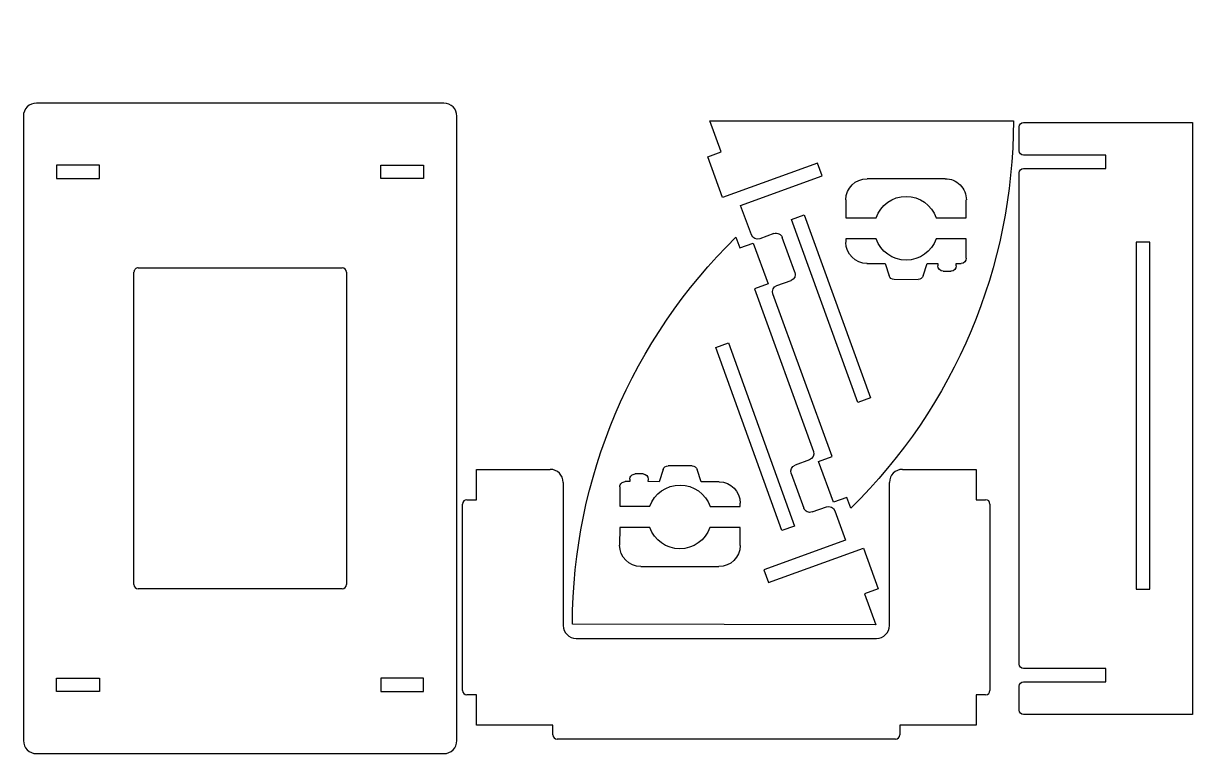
# Model space of a CAD drawing. Header units: millimetres. Extents: x 13 to 283, y 28 to 196.
import ezdxf

# ---------------------------------------------------------------- set-up
doc = ezdxf.new("R2010")
doc.units = ezdxf.units.MM
for name, color, linetype in [('ACHTERWAND', 7, 'Continuous'), ('BODEM', 7, 'Continuous'), ('Default', 7, 'Continuous'), ('FRONT_V1', 7, 'Continuous'), ('STANDAARD_V1', 7, 'Continuous')]:
    doc.layers.add(name, color=color, linetype=linetype)

# ---------------------------------------------------------------- blocks, each defined once
blk = doc.blocks.new('SE5')
at = {"layer": 'BODEM', "color": 7, "linetype": 'Continuous'}
for p, q in [((12.92, 276.04), (12.92, 237.04)), ((19.42, 277.04), (13.92, 277.04)), ((20.42, 257.04), (20.42, 276.04)), ((23.52, 276.04), (23.52, 257.04)), ((137.77, 277.04), (24.52, 277.04)), ((138.77, 257.04), (138.77, 276.04)), ((141.87, 276.04), (141.87, 257.04)), ((148.37, 277.04), (142.87, 277.04)), ((149.37, 237.04), (149.37, 276.04)), ((23.52, 257.04), (20.42, 257.04)), ((141.87, 257.04), (138.77, 257.04)), ((40.5, 246.94), (40.5, 250.04)), ((40.5, 250.04), (120.5, 250.04)), ((120.5, 250.04), (120.5, 246.94)), ((120.5, 246.94), (40.5, 246.94)), ((12.92, 237.04), (149.37, 237.04))]:
    blk.add_line(p, q, dxfattribs=at)
for centre, start, end in [((13.92, 276.04), 90, 180), ((19.42, 276.04), 0, 90), ((24.52, 276.04), 90, 180), ((137.77, 276.04), 0, 90), ((142.87, 276.04), 90, 180), ((148.37, 276.04), 0, 90)]:
    blk.add_arc(centre, 1, start, end, dxfattribs=at)
blk = doc.blocks.new('SYMBOL_1')
at = {"layer": 'Default'}
blk.add_blockref('SE5', (0, 0), dxfattribs=at)
blk = doc.blocks.new('SE6')
at = {"layer": 'ACHTERWAND', "color": 7, "linetype": 'Continuous'}
for p, q in [((21.6, 228.92), (38.6, 228.92)), ((21.6, 221.92), (21.6, 228.92)), ((119.85, 228.92), (136.85, 228.92)), ((136.85, 228.92), (136.85, 221.92)), ((41.6, 225.92), (41.6, 192.92)), ((116.85, 192.92), (116.85, 225.92)), ((19.4, 221.92), (21.6, 221.92)), ((136.85, 221.92), (139.05, 221.92)), ((18.4, 177.92), (18.4, 220.92)), ((140.05, 220.92), (140.05, 177.92)), ((44.6, 189.92), (113.85, 189.92)), ((21.6, 176.92), (19.4, 176.92)), ((21.6, 169.92), (21.6, 176.92)), ((136.85, 176.92), (136.85, 169.92)), ((139.05, 176.92), (136.85, 176.92)), ((39.23, 169.92), (21.6, 169.92)), ((39.23, 167.72), (39.23, 169.92)), ((119.23, 169.92), (119.23, 167.72)), ((136.85, 169.92), (119.23, 169.92)), ((118.23, 166.72), (40.23, 166.72))]:
    blk.add_line(p, q, dxfattribs=at)
for centre, radius, start, end in [((38.6, 225.92), 3, 0, 90), ((119.85, 225.92), 3, 90, 180), ((19.4, 220.92), 1, 90, 180), ((139.05, 220.92), 1, 0, 90), ((44.6, 192.92), 3, 180, 270), ((113.85, 192.92), 3, 270, 0), ((19.4, 177.92), 1, 180, 270), ((139.05, 177.92), 1, 270, 0), ((40.23, 167.72), 1, 180, 270), ((118.23, 167.72), 1, 270, 0)]:
    blk.add_arc(centre, radius, start, end, dxfattribs=at)
blk = doc.blocks.new('SYMBOL_2')
at = {"layer": 'Default'}
blk.add_blockref('SE6', (0, 0), dxfattribs=at)
blk = doc.blocks.new('SE7')
at = {"layer": 'FRONT_V1', "color": 7, "linetype": 'Continuous'}
for p, q in [((161.9, 161.5), (17.9, 161.5)), ((14.9, 158.5), (14.9, 64.5)), ((164.9, 64.5), (164.9, 158.5)), ((29.22, 143.93), (29.22, 153.83)), ((29.22, 153.83), (32.32, 153.83)), ((32.32, 153.83), (32.32, 143.93)), ((147.47, 153.83), (147.47, 143.93)), ((150.57, 153.83), (147.47, 153.83)), ((150.57, 143.93), (150.57, 153.83)), ((32.32, 143.93), (29.22, 143.93)), ((147.47, 143.93), (150.57, 143.93)), ((52.9, 88), (52.9, 135)), ((53.9, 136), (125.9, 136)), ((126.9, 135), (126.9, 88)), ((125.9, 87), (53.9, 87)), ((32.32, 79.07), (29.22, 79.07)), ((29.22, 79.07), (29.22, 69.17)), ((32.32, 69.17), (32.32, 79.07)), ((147.47, 69.17), (147.47, 79.07)), ((147.47, 79.07), (150.57, 79.07)), ((150.57, 79.07), (150.57, 69.17)), ((29.22, 69.17), (32.32, 69.17)), ((150.57, 69.17), (147.47, 69.17)), ((17.9, 61.5), (161.9, 61.5))]:
    blk.add_line(p, q, dxfattribs=at)
for centre, radius, start, end in [((17.9, 158.5), 3, 90, 180), ((161.9, 158.5), 3, 0, 90), ((53.9, 135), 1, 90, 180), ((125.9, 135), 1, 0, 90), ((53.9, 88), 1, 180, 270), ((125.9, 88), 1, 270, 0), ((17.9, 64.5), 3, 180, 270), ((161.9, 64.5), 3, 270, 0)]:
    blk.add_arc(centre, radius, start, end, dxfattribs=at)
blk = doc.blocks.new('SYMBOL_3')
at = {"layer": 'Default'}
blk.add_blockref('SE7', (0, 0), dxfattribs=at)
blk = doc.blocks.new('SE8')
at = {"layer": 'STANDAARD_V1', "color": 7, "linetype": 'Continuous'}
for p, q in [((312.01, 99.75), (288.07, 165.53)), ((270.81, 147.7), (274.68, 149.11)), ((262.04, 144.51), (266.22, 146.03)), ((266.22, 146.03), (268.6, 139.49)), ((273.19, 141.16), (270.81, 147.7)), ((280.93, 146.19), (287.1, 129.25)), ((261.17, 141.73), (261.68, 141.92)), ((261.68, 141.92), (261.31, 142.95)), ((261.06, 138.45), (260.44, 140.17)), ((263.14, 137.91), (262.63, 137.72)), ((263.99, 135.59), (263.14, 137.91)), ((261.65, 133.77), (263.99, 135.59)), ((263.16, 127.18), (261.26, 132.39)), ((280.31, 121.59), (277.93, 128.13)), ((267.3, 126.48), (264.34, 126.38)), ((268.73, 122.56), (267.3, 126.48)), ((273.35, 126.46), (275.73, 119.92)), ((284.18, 123), (280.31, 121.59)), ((275.73, 119.92), (274.98, 119.65)), ((291.29, 119.75), (294.39, 119.75)), ((291.29, 99.75), (291.29, 119.75)), ((294.39, 119.75), (294.39, 96.45)), ((239.34, 112.75), (239.34, 109.65)), ((284.24, 112.75), (239.34, 112.75)), ((284.24, 109.65), (284.24, 112.75)), ((239.34, 109.65), (284.24, 109.65)), ((272.55, 106.25), (281.05, 106.25)), ((271.05, 101.25), (271.05, 104.75)), ((282.55, 104.75), (282.55, 101.25)), ((217.01, 99.75), (219.63, 99.75)), ((219.63, 99.75), (219.63, 96.45)), ((229.63, 99.75), (269.55, 99.75)), ((229.63, 96.45), (229.63, 99.75)), ((284.05, 99.75), (291.29, 99.75)), ((304.39, 96.45), (304.39, 99.75)), ((304.39, 99.75), (312.01, 99.75)), ((219.63, 96.45), (229.63, 96.45)), ((294.39, 96.45), (304.39, 96.45))]:
    blk.add_line(p, q, dxfattribs=at)
for centre, radius, start, end in [((330.82, 48.08), 124.99, 110, 155.5805), ((276.35, 144.53), 4.88, 20, 110), ((262.46, 143.36), 1.22, 110, 200), ((261.59, 140.58), 1.22, 110, 200), ((273.27, 133.81), 7.35, 309.3795, 90.6205), ((262.21, 138.87), 1.22, 200, 290), ((273.27, 133.81), 7.35, 129.3795, 270.6205), ((262.4, 132.81), 1.22, 128.0154, 200), ((264.3, 127.59), 1.22, 200, 271.9846), ((282.51, 127.58), 4.88, 290, 20), ((273.31, 124.23), 4.88, 200, 290), ((272.55, 104.75), 1.5, 90, 180), ((281.05, 104.75), 1.5, 0, 90), ((269.55, 101.25), 1.5, 270, 0), ((284.05, 101.25), 1.5, 180, 270)]:
    blk.add_arc(centre, radius, start, end, dxfattribs=at)
blk = doc.blocks.new('SYMBOL_4')
at = {"layer": 'Default'}
blk.add_blockref('SE8', (0, 0), dxfattribs=at)
blk = doc.blocks.new('SE9')
at = {"layer": 'STANDAARD_V1', "color": 7, "linetype": 'Continuous'}
for p, q in [((312.01, 99.75), (288.07, 165.53)), ((270.81, 147.7), (274.68, 149.11)), ((262.04, 144.51), (266.22, 146.03)), ((266.22, 146.03), (268.6, 139.49)), ((273.19, 141.16), (270.81, 147.7)), ((280.93, 146.19), (287.1, 129.25)), ((261.17, 141.73), (261.68, 141.92)), ((261.68, 141.92), (261.31, 142.95)), ((261.06, 138.45), (260.44, 140.17)), ((263.14, 137.91), (262.63, 137.72)), ((263.99, 135.59), (263.14, 137.91)), ((261.65, 133.77), (263.99, 135.59)), ((263.16, 127.18), (261.26, 132.39)), ((280.31, 121.59), (277.93, 128.13)), ((267.3, 126.48), (264.34, 126.38)), ((268.73, 122.56), (267.3, 126.48)), ((273.35, 126.46), (275.73, 119.92)), ((284.18, 123), (280.31, 121.59)), ((275.73, 119.92), (274.98, 119.65)), ((291.29, 119.75), (294.39, 119.75)), ((291.29, 99.75), (291.29, 119.75)), ((294.39, 119.75), (294.39, 96.45)), ((239.34, 112.75), (239.34, 109.65)), ((284.24, 112.75), (239.34, 112.75)), ((284.24, 109.65), (284.24, 112.75)), ((239.34, 109.65), (284.24, 109.65)), ((272.55, 106.25), (281.05, 106.25)), ((271.05, 101.25), (271.05, 104.75)), ((282.55, 104.75), (282.55, 101.25)), ((217.01, 99.75), (219.63, 99.75)), ((219.63, 99.75), (219.63, 96.45)), ((229.63, 99.75), (269.55, 99.75)), ((229.63, 96.45), (229.63, 99.75)), ((284.05, 99.75), (291.29, 99.75)), ((304.39, 96.45), (304.39, 99.75)), ((304.39, 99.75), (312.01, 99.75)), ((219.63, 96.45), (229.63, 96.45)), ((294.39, 96.45), (304.39, 96.45))]:
    blk.add_line(p, q, dxfattribs=at)
for centre, radius, start, end in [((330.82, 48.08), 124.99, 110, 155.5805), ((276.35, 144.53), 4.88, 20, 110), ((262.46, 143.36), 1.22, 110, 200), ((261.59, 140.58), 1.22, 110, 200), ((273.27, 133.81), 7.35, 309.3795, 90.6205), ((262.21, 138.87), 1.22, 200, 290), ((273.27, 133.81), 7.35, 129.3795, 270.6205), ((262.4, 132.81), 1.22, 128.0154, 200), ((264.3, 127.59), 1.22, 200, 271.9846), ((282.51, 127.58), 4.88, 290, 20), ((273.31, 124.23), 4.88, 200, 290), ((272.55, 104.75), 1.5, 90, 180), ((281.05, 104.75), 1.5, 0, 90), ((269.55, 101.25), 1.5, 270, 0), ((284.05, 101.25), 1.5, 180, 270)]:
    blk.add_arc(centre, radius, start, end, dxfattribs=at)
blk = doc.blocks.new('SYMBOL_5')
at = {"layer": 'Default'}
blk.add_blockref('SE9', (0, 0), dxfattribs=at)

msp = doc.modelspace()

# ---------------------------------------------------------------- block references
at = {"layer": 'Default', "color": 5, "xscale": -1}
for name, p, rotation in [('SYMBOL_5', (184.59, -153.32), 290), ('SYMBOL_1', (520, 186.52), 90), ('SYMBOL_4', (197.73, 385.15), 109.857368089)]:
    msp.add_blockref(name, p, dxfattribs=dict(at, rotation=rotation))
at = {"layer": 'Default', "color": 5, "rotation": 270}
msp.add_blockref('SYMBOL_3', (-48.26, 193), dxfattribs=at)
at = {"layer": 'Default', "color": 5}
msp.add_blockref('SYMBOL_2', (96.17, -135.27), dxfattribs=at)

doc.saveas('drawing.dxf')
